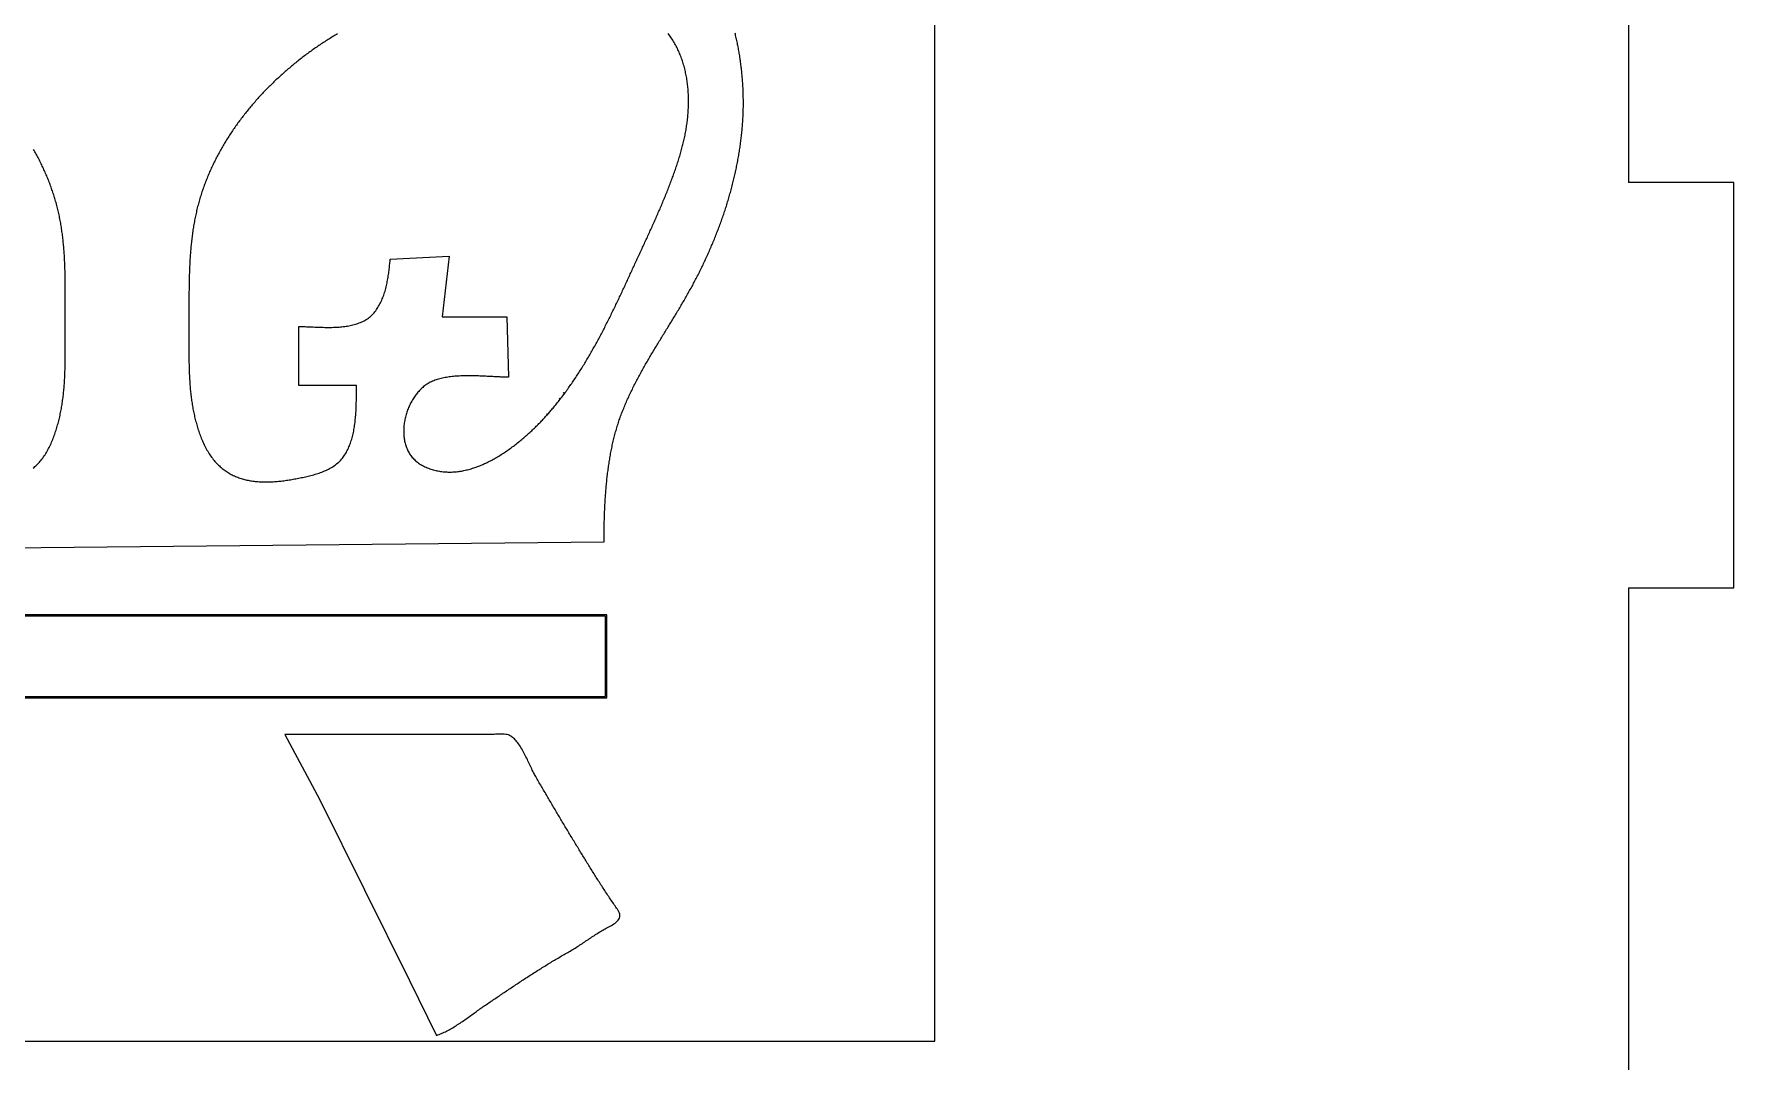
# Model space of a CAD drawing. Header units: inches. Extents: x 5.7 to 64.6, y 3.3 to 60.7.
# Drawn here: x 44.265 to 46.361, y 31.287 to 32.554 of the extents above; entities that cross this region are included whole.
import ezdxf

# ---------------------------------------------------------------- set-up
doc = ezdxf.new("R2010")
doc.units = ezdxf.units.IN
doc.header["$MEASUREMENT"] = 0
doc.layers.add('LASER BLACK', color=7, linetype='Continuous', lineweight=0, true_color=0x000000)
doc.layers.add('LASER MAGENTA', color=6, linetype='Continuous', lineweight=0, true_color=0xff00ff)

msp = doc.modelspace()

# ---------------------------------------------------------------- linework, layer by layer
at = {"layer": 'LASER BLACK'}
for points in [[(43.29325, 31.31192), (45.3755, 31.31192), (45.3755, 33.07663)], [(44.63903, 32.55457), (44.63758, 32.55371), (44.63613, 32.55285), (44.63468, 32.55197), (44.63324, 32.5511), (44.6318, 32.55021), (44.63036, 32.54932), (44.62893, 32.54842), (44.62749, 32.54752), (44.62607, 32.54661), (44.62464, 32.5457), (44.62322, 32.54478), (44.6218, 32.54385), (44.62038, 32.54292), (44.61897, 32.54198), (44.61756, 32.54104), (44.61615, 32.54009), (44.61475, 32.53914), (44.61335, 32.53818), (44.61196, 32.53721), (44.61056, 32.53624), (44.60918, 32.53526), (44.60779, 32.53428), (44.60641, 32.53329), (44.60503, 32.53229), (44.60366, 32.53129), (44.60229, 32.53029), (44.60092, 32.52928), (44.59956, 32.52826), (44.5982, 32.52724), (44.59684, 32.52621), (44.59549, 32.52518), (44.59415, 32.52414), (44.5928, 32.52309), (44.59147, 32.52204), (44.59013, 32.52099), (44.5888, 32.51993), (44.58747, 32.51886), (44.58615, 32.51779), (44.58483, 32.51671), (44.58352, 32.51563), (44.58221, 32.51455), (44.58091, 32.51345), (44.57961, 32.51236), (44.57831, 32.51125), (44.57702, 32.51015), (44.57574, 32.50903), (44.57445, 32.50792), (44.57318, 32.50679), (44.5719, 32.50566), (44.57064, 32.50453), (44.56937, 32.50339), (44.56812, 32.50225), (44.56686, 32.5011), (44.56562, 32.49995), (44.56437, 32.49879), (44.56313, 32.49762), (44.5619, 32.49645), (44.56067, 32.49528), (44.55945, 32.4941), (44.55823, 32.49292), (44.55702, 32.49173), (44.55581, 32.49054), (44.55461, 32.48934), (44.55342, 32.48814), (44.55223, 32.48693), (44.55104, 32.48572), (44.54986, 32.4845), (44.54869, 32.48328), (44.54752, 32.48205), (44.54635, 32.48082), (44.5452, 32.47958), (44.54404, 32.47834), (44.5429, 32.4771), (44.54176, 32.47585), (44.54062, 32.47459), (44.53949, 32.47334), (44.53837, 32.47207), (44.53725, 32.4708), (44.53614, 32.46953), (44.53504, 32.46825), (44.53394, 32.46697), (44.53284, 32.46569), (44.53176, 32.46439), (44.53068, 32.4631), (44.5296, 32.4618), (44.52854, 32.4605), (44.52747, 32.45919), (44.52642, 32.45788), (44.52537, 32.45656), (44.52433, 32.45524), (44.52329, 32.45391), (44.52226, 32.45258), (44.52124, 32.45125), (44.52022, 32.44991), (44.51921, 32.44857), (44.51821, 32.44722), (44.51721, 32.44587), (44.51622, 32.44451), (44.51524, 32.44316), (44.51426, 32.44179), (44.51329, 32.44042), (44.51233, 32.43905), (44.51138, 32.43768), (44.51043, 32.4363), (44.50949, 32.43491), (44.50856, 32.43353), (44.50763, 32.43214), (44.50671, 32.43074), (44.5058, 32.42934), (44.50489, 32.42794), (44.50399, 32.42653), (44.5031, 32.42512), (44.50222, 32.4237), (44.50134, 32.42228), (44.50048, 32.42086), (44.49962, 32.41944), (44.49876, 32.41801), (44.49792, 32.41657), (44.49708, 32.41513), (44.49625, 32.41369), (44.49543, 32.41225), (44.49461, 32.4108), (44.49381, 32.40935), (44.49301, 32.40789), (44.49222, 32.40643), (44.49143, 32.40497), (44.49066, 32.4035), (44.48989, 32.40203), (44.48913, 32.40055), (44.48838, 32.39908), (44.48764, 32.3976), (44.48691, 32.39611), (44.48618, 32.39462), (44.48546, 32.39313), (44.48475, 32.39164), (44.48405, 32.39014), (44.48336, 32.38864), (44.48267, 32.38713), (44.482, 32.38562), (44.48133, 32.38411), (44.48067, 32.3826), (44.48002, 32.38108), (44.47938, 32.37956), (44.47875, 32.37803), (44.47812, 32.3765), (44.47751, 32.37497), (44.4769, 32.37344), (44.4763, 32.3719), (44.47571, 32.37036), (44.47513, 32.36881), (44.47456, 32.36727), (44.474, 32.36572), (44.47345, 32.36416), (44.4729, 32.36261), (44.47237, 32.36105), (44.47184, 32.35949), (44.47133, 32.35792), (44.47082, 32.35635), (44.47032, 32.35478), (44.46981, 32.35311), (44.4693, 32.35144), (44.46881, 32.34977), (44.46833, 32.3481), (44.46786, 32.34642), (44.46741, 32.34474), (44.46696, 32.34307), (44.46653, 32.34138), (44.46611, 32.3397), (44.4657, 32.33802), (44.4653, 32.33633), (44.46491, 32.33465), (44.46453, 32.33296), (44.46416, 32.33127), (44.46381, 32.32957), (44.46346, 32.32788), (44.46312, 32.32619), (44.46279, 32.32449), (44.46248, 32.32279), (44.46217, 32.32109), (44.46187, 32.31939), (44.46158, 32.31769), (44.4613, 32.31599), (44.46103, 32.31428), (44.46077, 32.31258), (44.46052, 32.31087), (44.46027, 32.30916), (44.46004, 32.30746), (44.45981, 32.30575), (44.45959, 32.30403), (44.45938, 32.30232), (44.45918, 32.30061), (44.45898, 32.29889), (44.45879, 32.29718), (44.45861, 32.29546), (44.45844, 32.29374), (44.45827, 32.29203), (44.45811, 32.29031), (44.45796, 32.28859), (44.45781, 32.28686), (44.45768, 32.28514), (44.45754, 32.28342), (44.45742, 32.2817), (44.4573, 32.27997), (44.45718, 32.27825), (44.45707, 32.27652), (44.45697, 32.2748), (44.45687, 32.27307), (44.45678, 32.27134), (44.4567, 32.26961), (44.45661, 32.26789), (44.45654, 32.26616), (44.45647, 32.26443), (44.4564, 32.2627), (44.45634, 32.26097), (44.45628, 32.25924), (44.45622, 32.25751), (44.45617, 32.25577), (44.45613, 32.25404), (44.45609, 32.25231), (44.45605, 32.25058), (44.45601, 32.24884), (44.45598, 32.24711), (44.45595, 32.24538), (44.45593, 32.24364), (44.4559, 32.24191), (44.45588, 32.24018), (44.45586, 32.23844), (44.45585, 32.23671), (44.45584, 32.23498), (44.45583, 32.23324), (44.45582, 32.23151), (44.45581, 32.22977), (44.45581, 32.22804), (44.4558, 32.22631), (44.4558, 32.22457), (44.4558, 32.22284), (44.4558, 32.22111), (44.4558, 32.21937), (44.4558, 32.21764), (44.45581, 32.21591), (44.45581, 32.21418), (44.45581, 32.21244), (44.45582, 32.21071), (44.45582, 32.20898), (44.45583, 32.20725), (44.45583, 32.20552), (44.45583, 32.20379), (44.45584, 32.20206), (44.45584, 32.20033), (44.45584, 32.1986), (44.45584, 32.19688), (44.45584, 32.19518), (44.45584, 32.19348), (44.45583, 32.19178), (44.45582, 32.19008), (44.45582, 32.18837), (44.45581, 32.18667), (44.4558, 32.18496), (44.45579, 32.18325), (44.45578, 32.18153), (44.45576, 32.17982), (44.45575, 32.1781), (44.45574, 32.17638), (44.45573, 32.17466), (44.45573, 32.17294), (44.45572, 32.17121), (44.45571, 32.16949), (44.45571, 32.16776), (44.4557, 32.16603), (44.4557, 32.16431), (44.4557, 32.16258), (44.45571, 32.16085), (44.45571, 32.15911), (44.45572, 32.15738), (44.45574, 32.15565), (44.45575, 32.15392), (44.45577, 32.15218), (44.4558, 32.15045), (44.45583, 32.14872), (44.45586, 32.14698), (44.4559, 32.14525), (44.45594, 32.14351), (44.45599, 32.14178), (44.45604, 32.14005), (44.4561, 32.13831), (44.45616, 32.13658), (44.45623, 32.13485), (44.45631, 32.13312), (44.4564, 32.13138), (44.45649, 32.12965), (44.45659, 32.12793), (44.45669, 32.1262), (44.4568, 32.12447), (44.45693, 32.12274), (44.45706, 32.12102), (44.45719, 32.1193), (44.45734, 32.11757), (44.45749, 32.11585), (44.45766, 32.11413), (44.45783, 32.11242), (44.45801, 32.1107), (44.45821, 32.10899), (44.45841, 32.10728), (44.45862, 32.10557), (44.45885, 32.10386), (44.45908, 32.10216), (44.45933, 32.10045), (44.45958, 32.09875), (44.45985, 32.09706), (44.46013, 32.09536), (44.46043, 32.09367), (44.46073, 32.09198), (44.46105, 32.0903), (44.46138, 32.08861), (44.46172, 32.08693), (44.46207, 32.08526), (44.46244, 32.08358), (44.46283, 32.08191), (44.46322, 32.08025), (44.46363, 32.07859), (44.46406, 32.07693), (44.4645, 32.07527), (44.46496, 32.07362), (44.46543, 32.07197), (44.46591, 32.07033), (44.46641, 32.06869), (44.46693, 32.06706), (44.46746, 32.06543), (44.46801, 32.0638), (44.46858, 32.06218), (44.46916, 32.06056), (44.46976, 32.05895), (44.47038, 32.05734), (44.47101, 32.05574), (44.47167, 32.05414), (44.47234, 32.05255), (44.47303, 32.05097), (44.47373, 32.04938), (44.47455, 32.04763), (44.47538, 32.04591), (44.47623, 32.04424), (44.4771, 32.0426), (44.47799, 32.041), (44.47889, 32.03944), (44.47981, 32.03791), (44.48075, 32.03642), (44.48171, 32.03497), (44.48268, 32.03356), (44.48367, 32.03218), (44.48467, 32.03084), (44.48569, 32.02953), (44.48673, 32.02826), (44.48778, 32.02702), (44.48885, 32.02582), (44.48993, 32.02465), (44.49103, 32.02352), (44.49215, 32.02242), (44.49327, 32.02135), (44.49442, 32.02032), (44.49557, 32.01931), (44.49675, 32.01834), (44.49793, 32.0174), (44.49913, 32.01649), (44.50034, 32.01562), (44.50157, 32.01477), (44.50281, 32.01395), (44.50406, 32.01317), (44.50533, 32.01241), (44.50661, 32.01168), (44.5079, 32.01098), (44.5092, 32.01031), (44.51052, 32.00967), (44.51185, 32.00906), (44.51319, 32.00847), (44.51454, 32.00791), (44.5159, 32.00737), (44.51728, 32.00687), (44.51866, 32.00639), (44.52006, 32.00593), (44.52146, 32.0055), (44.52288, 32.0051), (44.52431, 32.00472), (44.52575, 32.00436), (44.5272, 32.00403), (44.52865, 32.00372), (44.53012, 32.00343), (44.5316, 32.00317), (44.53308, 32.00293), (44.53458, 32.00271), (44.53608, 32.00252), (44.53759, 32.00234), (44.53911, 32.00219), (44.54064, 32.00206), (44.54218, 32.00194), (44.54373, 32.00185), (44.54528, 32.00178), (44.54684, 32.00173), (44.54841, 32.00169), (44.54998, 32.00168), (44.55156, 32.00168), (44.55315, 32.0017), (44.55475, 32.00174), (44.55635, 32.0018), (44.55796, 32.00187), (44.55957, 32.00196), (44.56119, 32.00206), (44.56282, 32.00219), (44.56445, 32.00232), (44.56609, 32.00247), (44.56773, 32.00264), (44.56937, 32.00282), (44.57103, 32.00302), (44.57268, 32.00323), (44.57434, 32.00345), (44.57601, 32.00369), (44.57767, 32.00394), (44.57935, 32.0042), (44.58102, 32.00447), (44.5827, 32.00476), (44.58438, 32.00505), (44.58607, 32.00536), (44.58776, 32.00568), (44.58945, 32.006), (44.59109, 32.00633), (44.59274, 32.00666), (44.59441, 32.007), (44.59608, 32.00734), (44.59777, 32.0077), (44.59947, 32.00807), (44.60117, 32.00845), (44.60287, 32.00885), (44.60458, 32.00926), (44.60629, 32.00969), (44.60799, 32.01014), (44.6097, 32.0106), (44.61139, 32.01109), (44.61309, 32.0116), (44.61477, 32.01214), (44.61645, 32.0127), (44.61811, 32.01329), (44.61976, 32.0139), (44.6214, 32.01455), (44.62301, 32.01522), (44.62461, 32.01593), (44.62619, 32.01667), (44.62775, 32.01744), (44.62928, 32.01825), (44.63079, 32.0191), (44.63227, 32.01999), (44.63372, 32.02091), (44.63514, 32.02188), (44.63653, 32.02289), (44.63789, 32.02395), (44.6392, 32.02505), (44.64048, 32.0262), (44.64172, 32.02739), (44.64292, 32.02864), (44.64397, 32.02981), (44.64498, 32.03101), (44.64595, 32.03225), (44.64689, 32.03353), (44.64778, 32.03484), (44.64865, 32.03618), (44.64948, 32.03755), (44.65027, 32.03895), (44.65103, 32.04038), (44.65176, 32.04183), (44.65246, 32.04332), (44.65312, 32.04482), (44.65376, 32.04635), (44.65436, 32.04791), (44.65494, 32.04948), (44.65549, 32.05108), (44.65601, 32.0527), (44.6565, 32.05433), (44.65697, 32.05598), (44.65741, 32.05765), (44.65782, 32.05933), (44.65822, 32.06103), (44.65859, 32.06274), (44.65893, 32.06446), (44.65926, 32.06619), (44.65956, 32.06793), (44.65984, 32.06968), (44.66011, 32.07144), (44.66035, 32.0732), (44.66058, 32.07497), (44.66078, 32.07674), (44.66097, 32.07852), (44.66115, 32.0803), (44.66131, 32.08207), (44.66145, 32.08385), (44.66158, 32.08562), (44.6617, 32.0874), (44.6618, 32.08916), (44.6619, 32.09093), (44.66198, 32.09268), (44.66205, 32.09443), (44.66211, 32.09617), (44.66216, 32.09791), (44.6622, 32.09963), (44.66224, 32.10134), (44.66227, 32.10303), (44.66229, 32.10472), (44.66231, 32.10638), (44.66232, 32.10803), (44.66233, 32.10967), (44.66233, 32.11128), (44.66233, 32.11288), (44.66233, 32.11445), (44.66233, 32.11601), (44.66233, 32.11754), (44.66233, 32.11905), (44.66233, 32.12053)], [(45.04967, 32.55086), (45.04871, 32.55223), (45.04774, 32.55359), (45.04676, 32.55493)], [(45.06292, 32.41031), (45.06336, 32.41187), (45.06379, 32.41343), (45.06421, 32.41501), (45.06463, 32.41659), (45.06503, 32.41818), (45.06542, 32.41978), (45.06581, 32.42138), (45.06618, 32.42299), (45.06654, 32.42461), (45.0669, 32.42623), (45.06724, 32.42786), (45.06757, 32.42949), (45.06789, 32.43113), (45.0682, 32.43277), (45.0685, 32.43442), (45.06879, 32.43607), (45.06906, 32.43773), (45.06933, 32.43939), (45.06958, 32.44105), (45.06982, 32.44272), (45.07005, 32.4444), (45.07026, 32.44607), (45.07046, 32.44775), (45.07065, 32.44943), (45.07083, 32.45111), (45.07099, 32.4528), (45.07114, 32.45449), (45.07128, 32.45618), (45.0714, 32.45787), (45.07151, 32.45956), (45.07161, 32.46126), (45.07169, 32.46295), (45.07176, 32.46465), (45.07181, 32.46634), (45.07185, 32.46804), (45.07187, 32.46974), (45.07188, 32.47143), (45.07187, 32.47313), (45.07185, 32.47482), (45.07182, 32.47652), (45.07176, 32.47821), (45.0717, 32.4799), (45.07161, 32.48159), (45.07151, 32.48328), (45.0714, 32.48496), (45.07126, 32.48665), (45.07111, 32.48833), (45.07095, 32.49001), (45.07076, 32.49168), (45.07056, 32.49335), (45.07035, 32.49502), (45.07011, 32.49669), (45.06986, 32.49835), (45.06959, 32.50001), (45.0693, 32.50166), (45.069, 32.50331), (45.06867, 32.50495), (45.06833, 32.50659), (45.06797, 32.50822), (45.06759, 32.50985), (45.06719, 32.51147), (45.06677, 32.51308), (45.06634, 32.51469), (45.06588, 32.5163), (45.06541, 32.51789), (45.06491, 32.51948), (45.0644, 32.52106), (45.06386, 32.52264), (45.06331, 32.52421), (45.06273, 32.52577), (45.06213, 32.52732), (45.06152, 32.52886), (45.06088, 32.53039), (45.06022, 32.53192), (45.05954, 32.53344), (45.05884, 32.53495), (45.05812, 32.53644), (45.05737, 32.53793), (45.05661, 32.53941), (45.05582, 32.54088), (45.05501, 32.54234), (45.05418, 32.54379), (45.05332, 32.54522), (45.05244, 32.54665), (45.05154, 32.54806), (45.05062, 32.54947), (45.04967, 32.55086)], [(45.0766, 32.2438), (45.0774, 32.24528), (45.07819, 32.24678), (45.07899, 32.24827), (45.07978, 32.24977), (45.08057, 32.25128), (45.08135, 32.25279), (45.08213, 32.2543), (45.08291, 32.25581), (45.08368, 32.25733), (45.08445, 32.25886), (45.08522, 32.26038), (45.08598, 32.26191), (45.08674, 32.26344), (45.08749, 32.26498), (45.08824, 32.26652), (45.08899, 32.26806), (45.08973, 32.26961), (45.09047, 32.27116), (45.09121, 32.27271), (45.09194, 32.27427), (45.09266, 32.27583), (45.09339, 32.27739), (45.09411, 32.27895), (45.09482, 32.28052), (45.09553, 32.28209), (45.09624, 32.28367), (45.09694, 32.28525), (45.09764, 32.28683), (45.09833, 32.28841), (45.09902, 32.29), (45.0997, 32.29159), (45.10038, 32.29318), (45.10106, 32.29477), (45.10173, 32.29637), (45.10239, 32.29797), (45.10305, 32.29957), (45.10371, 32.30118), (45.10436, 32.30279), (45.10501, 32.3044), (45.10565, 32.30601), (45.10629, 32.30763), (45.10692, 32.30925), (45.10755, 32.31087), (45.10817, 32.31249), (45.10879, 32.31412), (45.1094, 32.31574), (45.11001, 32.31737), (45.11062, 32.31901), (45.11121, 32.32064), (45.11181, 32.32228), (45.11239, 32.32392), (45.11298, 32.32556), (45.11355, 32.3272), (45.11413, 32.32885), (45.11469, 32.33049), (45.11525, 32.33214), (45.11581, 32.33379), (45.11636, 32.33545), (45.1169, 32.3371), (45.11744, 32.33876), (45.11798, 32.34042), (45.11851, 32.34208), (45.11903, 32.34374), (45.11955, 32.34541), (45.12006, 32.34707), (45.12056, 32.34874), (45.12106, 32.35041), (45.12156, 32.35208), (45.12204, 32.35375), (45.12253, 32.35542), (45.123, 32.3571), (45.12347, 32.35878), (45.12394, 32.36046), (45.1244, 32.36213), (45.12485, 32.36382), (45.12529, 32.3655), (45.12573, 32.36718), (45.12617, 32.36887), (45.1266, 32.37055), (45.12702, 32.37224), (45.12743, 32.37393), (45.12784, 32.37562), (45.12824, 32.37731), (45.12864, 32.379), (45.12903, 32.38069), (45.12941, 32.38239), (45.12979, 32.38408), (45.13016, 32.38578), (45.13052, 32.38747), (45.13088, 32.38917), (45.13123, 32.39087), (45.13157, 32.39257), (45.13191, 32.39427), (45.13224, 32.39597), (45.13256, 32.39767), (45.13288, 32.39937), (45.13319, 32.40108), (45.13349, 32.40278), (45.13379, 32.40448), (45.13408, 32.40619), (45.13436, 32.40789), (45.13463, 32.4096), (45.1349, 32.4113), (45.13516, 32.41301), (45.13541, 32.41471), (45.13566, 32.41642), (45.1359, 32.41813), (45.13613, 32.41984), (45.13636, 32.42154), (45.13657, 32.42325), (45.13678, 32.42496), (45.13698, 32.42667), (45.13718, 32.42837), (45.13737, 32.43008), (45.13754, 32.43179), (45.13772, 32.4335), (45.13788, 32.43521), (45.13804, 32.43691), (45.13819, 32.43862), (45.13833, 32.44033), (45.13846, 32.44204), (45.13859, 32.44374), (45.13871, 32.44545), (45.13882, 32.44716), (45.13892, 32.44886), (45.13901, 32.45057), (45.1391, 32.45228), (45.13918, 32.45398), (45.13925, 32.45569), (45.13931, 32.45739), (45.13936, 32.45909), (45.13941, 32.4608), (45.13944, 32.4625), (45.13947, 32.4642), (45.13949, 32.4659), (45.13951, 32.4676), (45.13951, 32.4693), (45.13951, 32.47084), (45.1395, 32.47239), (45.13948, 32.47393), (45.13946, 32.47548), (45.13943, 32.47703), (45.1394, 32.47859), (45.13936, 32.48014), (45.13931, 32.4817), (45.13926, 32.48326), (45.1392, 32.48482), (45.13913, 32.48638), (45.13906, 32.48795), (45.13898, 32.48952), (45.13889, 32.49109), (45.1388, 32.49266), (45.1387, 32.49423), (45.13859, 32.4958), (45.13848, 32.49738), (45.13836, 32.49895), (45.13823, 32.50053), (45.13809, 32.50211), (45.13795, 32.50368), (45.13781, 32.50526), (45.13765, 32.50684), (45.13749, 32.50842), (45.13732, 32.51), (45.13714, 32.51158), (45.13696, 32.51316), (45.13677, 32.51474), (45.13657, 32.51632), (45.13637, 32.5179), (45.13616, 32.51948), (45.13594, 32.52106), (45.13571, 32.52264), (45.13548, 32.52422), (45.13524, 32.52579), (45.13499, 32.52737), (45.13474, 32.52895), (45.13447, 32.53052), (45.1342, 32.53209), (45.13392, 32.53367), (45.13364, 32.53524), (45.13335, 32.53681), (45.13304, 32.53837), (45.13274, 32.53994), (45.13242, 32.5415), (45.1321, 32.54307), (45.13177, 32.54463), (45.13143, 32.54619), (45.13108, 32.54774), (45.13072, 32.5493), (45.13036, 32.55085), (45.12999, 32.5524), (45.12961, 32.55394), (45.12923, 32.55549)], [(44.2636, 32.01872), (44.26476, 32.01969), (44.26591, 32.02069), (44.26704, 32.02173), (44.26815, 32.0228), (44.26925, 32.02389), (44.27033, 32.02502), (44.27139, 32.02619), (44.27243, 32.02738), (44.27346, 32.02861), (44.27447, 32.02986), (44.27546, 32.03116), (44.27643, 32.03248), (44.27738, 32.03384), (44.27831, 32.03524), (44.27922, 32.03666), (44.28011, 32.03813), (44.28098, 32.03962), (44.28184, 32.04116), (44.28267, 32.04273), (44.28347, 32.04433), (44.28426, 32.04597), (44.28503, 32.04765), (44.28574, 32.04927), (44.28643, 32.05089), (44.28711, 32.05252), (44.28776, 32.05415), (44.2884, 32.05578), (44.28902, 32.05741), (44.28963, 32.05905), (44.29022, 32.06069), (44.29079, 32.06233), (44.29134, 32.06397), (44.29188, 32.06562), (44.2924, 32.06727), (44.2929, 32.06892), (44.29339, 32.07057), (44.29387, 32.07222), (44.29433, 32.07388), (44.29477, 32.07554), (44.2952, 32.0772), (44.29562, 32.07886), (44.29602, 32.08053), (44.29641, 32.08219), (44.29678, 32.08386), (44.29714, 32.08553), (44.29749, 32.08721), (44.29782, 32.08888), (44.29814, 32.09056), (44.29845, 32.09224), (44.29875, 32.09392), (44.29903, 32.0956), (44.2993, 32.09728), (44.29956, 32.09897), (44.29981, 32.10066), (44.30005, 32.10235), (44.30028, 32.10404), (44.3005, 32.10573), (44.3007, 32.10742), (44.3009, 32.10912), (44.30109, 32.11081), (44.30126, 32.11251), (44.30143, 32.11421), (44.30159, 32.11591), (44.30174, 32.11761), (44.30188, 32.11932), (44.30201, 32.12102), (44.30214, 32.12273), (44.30226, 32.12444), (44.30236, 32.12615), (44.30247, 32.12786), (44.30256, 32.12957), (44.30265, 32.13128), (44.30273, 32.13299), (44.3028, 32.13471), (44.30287, 32.13642), (44.30293, 32.13814), (44.30299, 32.13986), (44.30304, 32.14157), (44.30308, 32.14329), (44.30312, 32.14501), (44.30316, 32.14673), (44.30319, 32.14846), (44.30321, 32.15018), (44.30323, 32.1519), (44.30325, 32.15363), (44.30327, 32.15535), (44.30328, 32.15708), (44.30328, 32.1588), (44.30329, 32.16053), (44.30329, 32.16226), (44.30329, 32.16398), (44.30329, 32.16571), (44.30328, 32.16744), (44.30328, 32.16917), (44.30327, 32.1709), (44.30326, 32.17263), (44.30325, 32.17436), (44.30324, 32.17609), (44.30323, 32.17782), (44.30322, 32.17955), (44.30321, 32.18129), (44.3032, 32.18302), (44.30318, 32.18475), (44.30317, 32.18648), (44.30317, 32.18821), (44.30316, 32.18995), (44.30315, 32.19168), (44.30315, 32.19341), (44.30314, 32.19514), (44.30314, 32.19688), (44.30314, 32.1986), (44.30314, 32.20032), (44.30315, 32.20204), (44.30315, 32.20376), (44.30316, 32.20549), (44.30317, 32.20721), (44.30318, 32.20893), (44.30319, 32.21066), (44.3032, 32.21239), (44.30321, 32.21411), (44.30322, 32.21584), (44.30323, 32.21757), (44.30324, 32.2193), (44.30325, 32.22102), (44.30326, 32.22275), (44.30327, 32.22448), (44.30328, 32.22621), (44.30328, 32.22794), (44.30329, 32.22967), (44.30329, 32.2314), (44.3033, 32.23313), (44.3033, 32.23486), (44.3033, 32.2366), (44.3033, 32.23833), (44.30329, 32.24006), (44.30329, 32.24179), (44.30328, 32.24352), (44.30326, 32.24525), (44.30325, 32.24698), (44.30323, 32.24872), (44.30321, 32.25045), (44.30319, 32.25218), (44.30316, 32.25391), (44.30313, 32.25564), (44.3031, 32.25737), (44.30306, 32.2591), (44.30301, 32.26083), (44.30297, 32.26256), (44.30291, 32.26429), (44.30286, 32.26602), (44.3028, 32.26775), (44.30273, 32.26948), (44.30266, 32.2712), (44.30258, 32.27293), (44.3025, 32.27466), (44.30241, 32.27638), (44.30232, 32.27811), (44.30222, 32.27983), (44.30212, 32.28156), (44.302, 32.28328), (44.30188, 32.285), (44.30176, 32.28672), (44.30163, 32.28844), (44.30149, 32.29016), (44.30134, 32.29188), (44.30119, 32.2936), (44.30103, 32.29532), (44.30086, 32.29703), (44.30068, 32.29875), (44.3005, 32.30046), (44.30031, 32.30218), (44.30011, 32.30389), (44.2999, 32.3056), (44.29968, 32.30731), (44.29945, 32.30902), (44.29922, 32.31072), (44.29897, 32.31243), (44.29872, 32.31414), (44.29845, 32.31584), (44.29818, 32.31754), (44.2979, 32.31924), (44.29761, 32.32094), (44.2973, 32.32264), (44.29699, 32.32433), (44.29666, 32.32603), (44.29633, 32.32772), (44.29598, 32.32941), (44.29563, 32.3311), (44.29526, 32.33279), (44.29488, 32.33448), (44.29449, 32.33616), (44.29409, 32.33785), (44.29367, 32.33953), (44.29325, 32.34121), (44.29281, 32.34288), (44.29236, 32.34456), (44.2919, 32.34623), (44.29142, 32.3479), (44.29093, 32.34957), (44.29046, 32.35116), (44.28997, 32.35275), (44.28947, 32.35433), (44.28897, 32.35591), (44.28846, 32.35749), (44.28794, 32.35906), (44.2874, 32.36063), (44.28686, 32.3622), (44.28631, 32.36376), (44.28575, 32.36532), (44.28519, 32.36688), (44.28461, 32.36843), (44.28403, 32.36998), (44.28343, 32.37153), (44.28283, 32.37307), (44.28222, 32.37461), (44.2816, 32.37615), (44.28097, 32.37768), (44.28033, 32.37922), (44.27968, 32.38074), (44.27903, 32.38227), (44.27837, 32.38379), (44.27769, 32.3853), (44.27701, 32.38682), (44.27633, 32.38833), (44.27563, 32.38983), (44.27492, 32.39134), (44.27421, 32.39284), (44.27349, 32.39433), (44.27276, 32.39582), (44.27202, 32.39731), (44.27128, 32.3988), (44.27052, 32.40028), (44.26976, 32.40176), (44.26899, 32.40323), (44.26821, 32.4047), (44.26743, 32.40617), (44.26663, 32.40763), (44.26583, 32.40909), (44.26502, 32.41055), (44.26421, 32.412)], [(45.00297, 32.26455), (45.00368, 32.26611), (45.0044, 32.26767), (45.00512, 32.26924), (45.00584, 32.2708), (45.00656, 32.27236), (45.00728, 32.27393), (45.008, 32.27549), (45.00873, 32.27706), (45.00945, 32.27863), (45.01018, 32.28019), (45.01091, 32.28176), (45.01163, 32.28333), (45.01236, 32.2849), (45.01309, 32.28647), (45.01382, 32.28804), (45.01454, 32.28961), (45.01527, 32.29119), (45.016, 32.29276), (45.01673, 32.29433), (45.01746, 32.29591), (45.01819, 32.29748), (45.01891, 32.29906), (45.01964, 32.30064), (45.02037, 32.30221), (45.02109, 32.30379), (45.02182, 32.30537), (45.02254, 32.30695), (45.02327, 32.30853), (45.02399, 32.31012), (45.02471, 32.3117), (45.02543, 32.31328), (45.02615, 32.31487), (45.02687, 32.31645), (45.02758, 32.31804), (45.0283, 32.31963), (45.02901, 32.32122), (45.02972, 32.32281), (45.03043, 32.3244), (45.03114, 32.32599), (45.03184, 32.32758), (45.03255, 32.32918), (45.03325, 32.33077), (45.03395, 32.33236), (45.03464, 32.33396), (45.03533, 32.33556), (45.03603, 32.33716), (45.03671, 32.33876), (45.0374, 32.34036), (45.03808, 32.34196), (45.03876, 32.34356), (45.03944, 32.34517), (45.04011, 32.34677), (45.04078, 32.34838), (45.04145, 32.34998), (45.04211, 32.35159), (45.04277, 32.3532), (45.04343, 32.35481), (45.04408, 32.35642), (45.04473, 32.35803), (45.04537, 32.35965), (45.04601, 32.36126), (45.04665, 32.36288), (45.04728, 32.3645), (45.04791, 32.36612), (45.04854, 32.36774), (45.04916, 32.36936), (45.04977, 32.37098), (45.05038, 32.3726), (45.05099, 32.37423), (45.05159, 32.37585), (45.05218, 32.37748), (45.05277, 32.37911), (45.05336, 32.38074), (45.05394, 32.38237), (45.05451, 32.384), (45.05508, 32.38564), (45.05565, 32.38727), (45.05621, 32.38891), (45.05676, 32.39055), (45.05731, 32.39218), (45.05785, 32.39383), (45.05838, 32.39547), (45.05891, 32.39711), (45.05944, 32.39875), (45.05995, 32.4004), (45.06046, 32.40205), (45.06097, 32.4037), (45.06146, 32.40535), (45.06196, 32.407), (45.06244, 32.40865), (45.06292, 32.41031)], [(44.66233, 32.12053), (44.59119, 32.12053), (44.59119, 32.19341), (44.59272, 32.1934), (44.59429, 32.19338), (44.59587, 32.19335), (44.59747, 32.19331), (44.59909, 32.19327), (44.60073, 32.19321), (44.60239, 32.19315), (44.60406, 32.19309), (44.60574, 32.19302), (44.60744, 32.19295), (44.60916, 32.19288), (44.61088, 32.19281), (44.61261, 32.19273), (44.61436, 32.19267), (44.61611, 32.1926), (44.61787, 32.19254), (44.61964, 32.19249), (44.62141, 32.19244), (44.62318, 32.19241), (44.62496, 32.19238), (44.62674, 32.19236), (44.62852, 32.19236), (44.6303, 32.19237), (44.63208, 32.19239), (44.63386, 32.19243), (44.63563, 32.19249), (44.6374, 32.19256), (44.63916, 32.19266), (44.64092, 32.19277), (44.64267, 32.19291), (44.64441, 32.19307), (44.64615, 32.19325), (44.64787, 32.19346), (44.64958, 32.1937), (44.65127, 32.19396), (44.65296, 32.19425), (44.65463, 32.19457), (44.65628, 32.19493), (44.65791, 32.19532), (44.65953, 32.19574), (44.66113, 32.19619), (44.66271, 32.19668), (44.66426, 32.19721), (44.6658, 32.19778), (44.66731, 32.19839), (44.66879, 32.19904), (44.67025, 32.19973), (44.67169, 32.20047), (44.6731, 32.20125), (44.67447, 32.20207), (44.67583, 32.20295), (44.67713, 32.20388), (44.6784, 32.20486), (44.67963, 32.20589), (44.68081, 32.20696), (44.68195, 32.20808), (44.68306, 32.20923), (44.68412, 32.21043), (44.68515, 32.21167), (44.68614, 32.21295), (44.6871, 32.21426), (44.68802, 32.2156), (44.6889, 32.21698), (44.68975, 32.21839), (44.69057, 32.21983), (44.69136, 32.2213), (44.69211, 32.22279), (44.69283, 32.22431), (44.69352, 32.22585), (44.69419, 32.22742), (44.69482, 32.229), (44.69542, 32.2306), (44.696, 32.23222), (44.69655, 32.23386), (44.69708, 32.23551), (44.69758, 32.23717), (44.69805, 32.23884), (44.69851, 32.24053), (44.69894, 32.24222), (44.69934, 32.24391), (44.69973, 32.24561), (44.70009, 32.24732), (44.70044, 32.24902), (44.70076, 32.25072), (44.70107, 32.25243), (44.70136, 32.25413), (44.70163, 32.25582), (44.70189, 32.25751), (44.70213, 32.25919), (44.70236, 32.26086), (44.70257, 32.26252), (44.70277, 32.26417), (44.70296, 32.2658), (44.70313, 32.26742), (44.70329, 32.26902), (44.70345, 32.2706), (44.70359, 32.27216), (44.70373, 32.27369), (44.70385, 32.27521), (44.70397, 32.2767), (44.77685, 32.28017), (44.76818, 32.20555), (44.848, 32.20555), (44.84973, 32.13094), (44.84828, 32.13094), (44.8468, 32.13096), (44.84529, 32.13099), (44.84376, 32.13103), (44.8422, 32.13107), (44.84061, 32.13113), (44.83901, 32.13119), (44.83738, 32.13126), (44.83573, 32.13133), (44.83406, 32.13141), (44.83237, 32.13149), (44.83066, 32.13158), (44.82894, 32.13166), (44.8272, 32.13175), (44.82545, 32.13184), (44.82369, 32.13193), (44.82191, 32.13201), (44.82012, 32.1321), (44.81832, 32.13218), (44.81652, 32.13226), (44.8147, 32.13233), (44.81288, 32.1324), (44.81105, 32.13246), (44.80922, 32.13251), (44.80739, 32.13255), (44.80555, 32.13259), (44.80371, 32.13262), (44.80187, 32.13263), (44.80004, 32.13264), (44.7982, 32.13263), (44.79637, 32.13261), (44.79454, 32.13257), (44.79272, 32.13252), (44.7909, 32.13245), (44.7891, 32.13237), (44.7873, 32.13227), (44.78551, 32.13215), (44.78373, 32.13201), (44.78196, 32.13185), (44.78021, 32.13167), (44.77847, 32.13147), (44.77674, 32.13125), (44.77504, 32.131), (44.77335, 32.13073), (44.77167, 32.13043), (44.77002, 32.13011), (44.76839, 32.12976), (44.76678, 32.12938), (44.76519, 32.12898), (44.76363, 32.12854), (44.76209, 32.12808), (44.76058, 32.12758), (44.7591, 32.12705), (44.75764, 32.12649), (44.75621, 32.12589), (44.75482, 32.12526), (44.75345, 32.1246), (44.75212, 32.1239), (44.75083, 32.12316), (44.74967, 32.12245), (44.74853, 32.12171), (44.74741, 32.12092), (44.74631, 32.1201), (44.74522, 32.11925), (44.74416, 32.11836), (44.74311, 32.11743), (44.74208, 32.11648), (44.74107, 32.11549), (44.74008, 32.11447), (44.73911, 32.11342), (44.73817, 32.11234), (44.73724, 32.11124), (44.73633, 32.11011), (44.73545, 32.10895), (44.73458, 32.10776), (44.73374, 32.10656), (44.73292, 32.10532), (44.73213, 32.10407), (44.73135, 32.1028), (44.73061, 32.1015), (44.72988, 32.10019), (44.72918, 32.09886), (44.72851, 32.09751), (44.72786, 32.09614), (44.72723, 32.09476), (44.72663, 32.09336), (44.72606, 32.09195), (44.72551, 32.09053), (44.725, 32.08909), (44.7245, 32.08765), (44.72404, 32.08619), (44.7236, 32.08473), (44.7232, 32.08325), (44.72282, 32.08177), (44.72247, 32.08029), (44.72214, 32.0788), (44.72185, 32.0773), (44.72159, 32.0758), (44.72136, 32.0743), (44.72116, 32.0728), (44.72099, 32.0713), (44.72086, 32.0698), (44.72075, 32.0683), (44.72068, 32.0668), (44.72064, 32.06531), (44.72063, 32.06382), (44.72066, 32.06233), (44.72071, 32.06086), (44.72081, 32.05939), (44.72094, 32.05792), (44.7211, 32.05647), (44.7213, 32.05503), (44.72153, 32.0536), (44.7218, 32.05218), (44.7221, 32.05077), (44.72244, 32.04938), (44.72282, 32.048), (44.72324, 32.04664), (44.72369, 32.04529), (44.72418, 32.04396), (44.72471, 32.04265), (44.72528, 32.04136), (44.72589, 32.0401), (44.72653, 32.03885), (44.72722, 32.03762), (44.72794, 32.03642), (44.72871, 32.03525), (44.72952, 32.03409), (44.73037, 32.03297), (44.73126, 32.03187), (44.73219, 32.0308), (44.73316, 32.02976), (44.73418, 32.02875), (44.73524, 32.02777), (44.73634, 32.02682), (44.73749, 32.02591), (44.73868, 32.02503), (44.73991, 32.02418), (44.74119, 32.02337), (44.74251, 32.0226), (44.74388, 32.02186), (44.74534, 32.02113), (44.7468, 32.02044), (44.74826, 32.01979), (44.74973, 32.01917), (44.7512, 32.01859), (44.75268, 32.01804), (44.75416, 32.01753), (44.75564, 32.01706), (44.75713, 32.01662), (44.75862, 32.01621), (44.76011, 32.01584), (44.76161, 32.0155), (44.76311, 32.01519), (44.76461, 32.01492), (44.76611, 32.01468), (44.76762, 32.01447), (44.76912, 32.01429), (44.77063, 32.01415), (44.77215, 32.01403), (44.77366, 32.01395), (44.77517, 32.01389), (44.77669, 32.01387), (44.77821, 32.01387), (44.77972, 32.0139), (44.78124, 32.01396), (44.78276, 32.01405), (44.78428, 32.01417), (44.7858, 32.01432), (44.78732, 32.01449), (44.78884, 32.01468), (44.79036, 32.01491), (44.79188, 32.01516), (44.7934, 32.01543), (44.79491, 32.01573), (44.79643, 32.01606), (44.79795, 32.01641), (44.79946, 32.01678), (44.80098, 32.01718), (44.80249, 32.0176), (44.804, 32.01804), (44.80551, 32.01851), (44.80701, 32.01899), (44.80852, 32.0195), (44.81002, 32.02003), (44.81152, 32.02058), (44.81301, 32.02115), (44.81451, 32.02174), (44.816, 32.02235), (44.81748, 32.02298), (44.81897, 32.02363), (44.82045, 32.02429), (44.82193, 32.02498), (44.8234, 32.02568), (44.82487, 32.0264), (44.82633, 32.02714), (44.82779, 32.02789), (44.82925, 32.02866), (44.8307, 32.02944), (44.83215, 32.03024), (44.83359, 32.03106), (44.83503, 32.03189), (44.83646, 32.03273), (44.83788, 32.03359), (44.8393, 32.03446), (44.84072, 32.03534), (44.84213, 32.03624), (44.84353, 32.03715), (44.84492, 32.03807), (44.84631, 32.039), (44.8477, 32.03995), (44.84907, 32.0409), (44.85044, 32.04187), (44.8518, 32.04284), (44.85316, 32.04382), (44.8545, 32.04482), (44.85584, 32.04582), (44.85718, 32.04683), (44.8585, 32.04785), (44.85981, 32.04888), (44.86112, 32.04991), (44.86242, 32.05095), (44.86371, 32.052), (44.86499, 32.05305), (44.86627, 32.05411), (44.86753, 32.05517), (44.86878, 32.05624), (44.87003, 32.05731), (44.87127, 32.05839), (44.87249, 32.05947), (44.87371, 32.06056), (44.87491, 32.06165), (44.87611, 32.06274), (44.87729, 32.06383), (44.87847, 32.06492), (44.87963, 32.06602), (44.88078, 32.06712), (44.88193, 32.06821), (44.88306, 32.06931), (44.88418, 32.07041), (44.88528, 32.07151), (44.88638, 32.0726), (44.88746, 32.0737), (44.88854, 32.07479), (44.8896, 32.07588), (44.89064, 32.07697), (44.89168, 32.07806), (44.8927, 32.07914), (44.89371, 32.08022), (44.89471, 32.0813), (44.89569, 32.08237), (44.89666, 32.08344), (44.89762, 32.0845), (44.89856, 32.08556), (44.89949, 32.08661), (44.9004, 32.08765), (44.90131, 32.08869), (44.90219, 32.08972), (44.90306, 32.09074), (44.90392, 32.09176), (44.90476, 32.09276)], [(44.90476, 32.09276), (44.90588, 32.09411), (44.90698, 32.09546), (44.90808, 32.09681), (44.90918, 32.09817), (44.91027, 32.09953), (44.91135, 32.10089), (44.91243, 32.10227), (44.9135, 32.10364), (44.91456, 32.10502), (44.91562, 32.1064), (44.91667, 32.10779), (44.91771, 32.10918), (44.91875, 32.11058), (44.91979, 32.11198), (44.92082, 32.11338), (44.92184, 32.11479), (44.92286, 32.1162), (44.92387, 32.11762), (44.92487, 32.11903), (44.92587, 32.12046), (44.92687, 32.12188), (44.92786, 32.12331), (44.92884, 32.12475), (44.92982, 32.12619), (44.93079, 32.12763), (44.93176, 32.12907), (44.93273, 32.13052), (44.93368, 32.13197), (44.93464, 32.13343), (44.93559, 32.13488), (44.93653, 32.13635), (44.93747, 32.13781), (44.9384, 32.13928), (44.93933, 32.14075), (44.94026, 32.14222), (44.94117, 32.1437), (44.94209, 32.14518), (44.943, 32.14666), (44.94391, 32.14815), (44.94481, 32.14964), (44.94571, 32.15113), (44.9466, 32.15262), (44.94749, 32.15412), (44.94837, 32.15562), (44.94925, 32.15712), (44.95013, 32.15863), (44.951, 32.16013), (44.95187, 32.16164), (44.95273, 32.16316), (44.95359, 32.16467), (44.95445, 32.16619), (44.9553, 32.16771), (44.95615, 32.16923), (44.95699, 32.17075), (44.95784, 32.17228), (44.95867, 32.17381), (44.95951, 32.17534), (44.96034, 32.17687), (44.96117, 32.1784), (44.96199, 32.17994), (44.96281, 32.18148), (44.96363, 32.18302), (44.96444, 32.18456), (44.96526, 32.1861), (44.96606, 32.18765), (44.96687, 32.1892), (44.96767, 32.19075), (44.96847, 32.1923), (44.96927, 32.19385), (44.97006, 32.1954), (44.97085, 32.19696), (44.97164, 32.19851), (44.97242, 32.20007), (44.97321, 32.20163), (44.97399, 32.20319), (44.97476, 32.20475), (44.97554, 32.20631), (44.97631, 32.20788), (44.97708, 32.20944), (44.97785, 32.21101), (44.97861, 32.21257), (44.97938, 32.21414), (44.98014, 32.21571), (44.9809, 32.21728), (44.98166, 32.21885), (44.98241, 32.22042), (44.98316, 32.22199), (44.98392, 32.22357), (44.98467, 32.22514), (44.98541, 32.22671), (44.98616, 32.22829), (44.9869, 32.22986), (44.98765, 32.23144), (44.98839, 32.23301), (44.98913, 32.23459), (44.98987, 32.23617), (44.9906, 32.23774), (44.99134, 32.23932), (44.99207, 32.2409), (44.99281, 32.24248), (44.99354, 32.24405), (44.99427, 32.24563), (44.995, 32.24721), (44.99573, 32.24879), (44.99645, 32.25036), (44.99718, 32.25194), (44.99791, 32.25352), (44.99863, 32.25509), (44.99935, 32.25667), (45.00008, 32.25825), (45.0008, 32.25982), (45.00152, 32.2614), (45.00224, 32.26297), (45.00297, 32.26455)], [(43.78258, 31.91577), (44.96773, 31.92792), (44.96773, 31.92957), (44.96773, 31.93123), (44.96774, 31.9329), (44.96774, 31.93457), (44.96776, 31.93624), (44.96777, 31.93792), (44.96779, 31.9396), (44.9678, 31.94129), (44.96783, 31.94298), (44.96785, 31.94467), (44.96788, 31.94637), (44.96791, 31.94807), (44.96795, 31.94978), (44.96798, 31.95149), (44.96802, 31.9532), (44.96807, 31.95492), (44.96812, 31.95663), (44.96817, 31.95835), (44.96823, 31.96008), (44.96829, 31.9618), (44.96835, 31.96353), (44.96842, 31.96526), (44.96849, 31.967), (44.96857, 31.96873), (44.96865, 31.97047), (44.96874, 31.97221), (44.96883, 31.97395), (44.96892, 31.97569), (44.96902, 31.97743), (44.96912, 31.97918), (44.96923, 31.98092), (44.96935, 31.98267), (44.96947, 31.98442), (44.96959, 31.98617), (44.96972, 31.98792), (44.96986, 31.98967), (44.97, 31.99142), (44.97014, 31.99317), (44.97029, 31.99492), (44.97045, 31.99667), (44.97062, 31.99842), (44.97078, 32.00017), (44.97096, 32.00192), (44.97114, 32.00367), (44.97133, 32.00541), (44.97152, 32.00716), (44.97172, 32.00891), (44.97193, 32.01065), (44.97214, 32.0124), (44.97236, 32.01414), (44.97259, 32.01588), (44.97282, 32.01762), (44.97306, 32.01936), (44.97331, 32.0211), (44.97356, 32.02283), (44.97382, 32.02456), (44.97409, 32.02629), (44.97437, 32.02802), (44.97465, 32.02975), (44.97494, 32.03147), (44.97524, 32.03319), (44.97555, 32.03491), (44.97586, 32.03662), (44.97618, 32.03833), (44.97651, 32.04004), (44.97685, 32.04174), (44.9772, 32.04345), (44.97755, 32.04514), (44.97791, 32.04684), (44.97829, 32.04853), (44.97867, 32.05021), (44.97905, 32.05189), (44.97945, 32.05357), (44.97986, 32.05524), (44.98027, 32.05691), (44.98069, 32.05857), (44.98113, 32.06023), (44.98157, 32.06188), (44.98202, 32.06353), (44.98248, 32.06518), (44.98295, 32.06681), (44.98343, 32.06845), (44.98392, 32.07007), (44.98442, 32.07169), (44.98493, 32.07331), (44.98544, 32.07492), (44.98597, 32.07652), (44.98651, 32.07812), (44.98706, 32.07971), (44.98762, 32.08129), (44.98819, 32.08287), (44.98877, 32.08444), (44.98936, 32.086), (44.98996, 32.08756), (44.9906, 32.08919), (44.99125, 32.09081), (44.9919, 32.09243), (44.99257, 32.09404), (44.99324, 32.09565), (44.99392, 32.09726), (44.99461, 32.09886), (44.9953, 32.10046), (44.996, 32.10205), (44.99671, 32.10364), (44.99743, 32.10523), (44.99815, 32.10681), (44.99888, 32.10839), (44.99962, 32.10996), (45.00036, 32.11154), (45.00111, 32.1131), (45.00187, 32.11467), (45.00263, 32.11623), (45.0034, 32.11778), (45.00417, 32.11934), (45.00495, 32.12089), (45.00573, 32.12244), (45.00652, 32.12398), (45.00732, 32.12552), (45.00812, 32.12706), (45.00893, 32.12859), (45.00974, 32.13013), (45.01056, 32.13166), (45.01138, 32.13318), (45.0122, 32.13471), (45.01303, 32.13623), (45.01387, 32.13775), (45.01471, 32.13927), (45.01555, 32.14078), (45.0164, 32.14229), (45.01725, 32.14381), (45.0181, 32.14531), (45.01896, 32.14682), (45.01982, 32.14832), (45.02069, 32.14983), (45.02156, 32.15133), (45.02243, 32.15283), (45.02331, 32.15432), (45.02418, 32.15582), (45.02506, 32.15731), (45.02595, 32.15881), (45.02683, 32.1603), (45.02772, 32.16179), (45.02861, 32.16328), (45.0295, 32.16477), (45.0304, 32.16625), (45.03129, 32.16774), (45.03219, 32.16922), (45.03309, 32.17071), (45.03399, 32.17219), (45.0349, 32.17367), (45.0358, 32.17515), (45.03671, 32.17663), (45.03761, 32.17811), (45.03852, 32.17959), (45.03943, 32.18107), (45.04034, 32.18255), (45.04124, 32.18403), (45.04215, 32.18551), (45.04306, 32.18699), (45.04397, 32.18847), (45.04488, 32.18995), (45.04579, 32.19142), (45.0467, 32.1929), (45.04761, 32.19438), (45.04852, 32.19586), (45.04943, 32.19734), (45.05034, 32.19882), (45.05124, 32.2003), (45.05215, 32.20178), (45.05305, 32.20327), (45.05396, 32.20475), (45.05486, 32.20623), (45.05576, 32.20772), (45.05666, 32.2092), (45.05755, 32.21069), (45.05845, 32.21218), (45.05934, 32.21367), (45.06023, 32.21516), (45.06112, 32.21665), (45.06201, 32.21814), (45.06289, 32.21963), (45.06377, 32.22113), (45.06465, 32.22263), (45.06553, 32.22413), (45.0664, 32.22563), (45.06727, 32.22713), (45.06814, 32.22863), (45.069, 32.23014), (45.06986, 32.23165), (45.07072, 32.23316), (45.07157, 32.23467), (45.07242, 32.23619), (45.07326, 32.2377), (45.0741, 32.23922), (45.07494, 32.24074), (45.07577, 32.24227), (45.0766, 32.2438)], [(44.9122, 32.10491), (44.91393, 32.10318), (44.9122, 32.10491)], [(44.91741, 32.11185), (44.91914, 32.11012), (44.91741, 32.11185)], [(44.89658, 32.08582), (44.89832, 32.08409), (44.89658, 32.08582)], [(43.78431, 31.83769), (43.78431, 31.73531), (44.9712, 31.73531), (44.9712, 31.83769), (43.78431, 31.83769)], [(43.78605, 31.83595), (43.78605, 31.73705), (44.96946, 31.73705), (44.96946, 31.83595), (43.78605, 31.83595)], [(44.85263, 31.68815), (44.85121, 31.68889), (44.84969, 31.68947), (44.84808, 31.68992), (44.8464, 31.69024), (44.84466, 31.69045), (44.84287, 31.69057), (44.84106, 31.69061), (44.83923, 31.6906), (44.83741, 31.69054), (44.83561, 31.69046), (44.83384, 31.69037), (44.83213, 31.69028), (44.83048, 31.69022), (44.82891, 31.6902), (44.77512, 31.6902), (44.57383, 31.6902)], [(44.57383, 31.6902), (44.61666, 31.61035), (44.72791, 31.38653), (44.76124, 31.31886), (44.76279, 31.3194), (44.76433, 31.31998), (44.76588, 31.3206), (44.76742, 31.32125), (44.76896, 31.32193), (44.77049, 31.32265), (44.77203, 31.32339), (44.77356, 31.32416), (44.77509, 31.32496), (44.77661, 31.32578), (44.77813, 31.32663), (44.77965, 31.3275), (44.78116, 31.32839), (44.78267, 31.3293), (44.78418, 31.33023), (44.78568, 31.33118), (44.78717, 31.33214), (44.78866, 31.33312), (44.79015, 31.33411), (44.79163, 31.33511), (44.79311, 31.33611), (44.79458, 31.33713), (44.79605, 31.33816), (44.79751, 31.33919), (44.79897, 31.34022), (44.80042, 31.34126), (44.80186, 31.34229), (44.8033, 31.34333), (44.80473, 31.34436), (44.80616, 31.3454), (44.80758, 31.34642), (44.80899, 31.34745), (44.81039, 31.34846), (44.81179, 31.34947), (44.81319, 31.35046), (44.81457, 31.35144), (44.81595, 31.35241), (44.81732, 31.35337), (44.81868, 31.35431), (44.82003, 31.35523)], [(44.88344, 31.63814), (44.88276, 31.63933), (44.88208, 31.64059), (44.88138, 31.64192), (44.88068, 31.6433), (44.87997, 31.64473), (44.87925, 31.64621), (44.87852, 31.64774), (44.87778, 31.6493), (44.87703, 31.6509), (44.87627, 31.65253), (44.87549, 31.65417), (44.87471, 31.65584), (44.87391, 31.65752), (44.8731, 31.65922), (44.87228, 31.66091), (44.87144, 31.66261), (44.87059, 31.66429), (44.86973, 31.66597), (44.86885, 31.66763), (44.86796, 31.66928), (44.86706, 31.67089), (44.86614, 31.67248), (44.8652, 31.67403), (44.86425, 31.67555), (44.86328, 31.67701), (44.86229, 31.67843), (44.86129, 31.67979), (44.86027, 31.6811), (44.85924, 31.68234), (44.85818, 31.68351), (44.85711, 31.6846), (44.85602, 31.68562), (44.85491, 31.68655), (44.85378, 31.6874), (44.85263, 31.68815)], [(44.95632, 31.51667), (44.95539, 31.51816), (44.95446, 31.51964), (44.95354, 31.52112), (44.95261, 31.52261), (44.95169, 31.52409), (44.95076, 31.52558), (44.94984, 31.52706), (44.94892, 31.52855), (44.948, 31.53004), (44.94708, 31.53152), (44.94616, 31.53301), (44.94524, 31.5345), (44.94432, 31.53599), (44.94341, 31.53748), (44.94249, 31.53897), (44.94157, 31.54046), (44.94066, 31.54195), (44.93974, 31.54344), (44.93883, 31.54493), (44.93792, 31.54642), (44.93701, 31.54791), (44.9361, 31.54941), (44.93519, 31.5509), (44.93428, 31.55239), (44.93337, 31.55389), (44.93246, 31.55538), (44.93155, 31.55688), (44.93065, 31.55837), (44.92974, 31.55987), (44.92883, 31.56137), (44.92793, 31.56286), (44.92703, 31.56436), (44.92612, 31.56586), (44.92522, 31.56736), (44.92432, 31.56885), (44.92342, 31.57035), (44.92252, 31.57185), (44.92162, 31.57335), (44.92072, 31.57485), (44.91982, 31.57635), (44.91892, 31.57785), (44.91802, 31.57935), (44.91713, 31.58085), (44.91623, 31.58236), (44.91533, 31.58386), (44.91444, 31.58536), (44.91354, 31.58686), (44.91265, 31.58837), (44.91176, 31.58987), (44.91086, 31.59137), (44.90997, 31.59288), (44.90908, 31.59438), (44.90819, 31.59589), (44.9073, 31.59739), (44.90641, 31.5989), (44.90552, 31.6004), (44.90463, 31.60191), (44.90374, 31.60342), (44.90285, 31.60492), (44.90197, 31.60643), (44.90108, 31.60794), (44.90019, 31.60944), (44.89931, 31.61095), (44.89842, 31.61246), (44.89754, 31.61397), (44.89665, 31.61548), (44.89577, 31.61699), (44.89488, 31.6185), (44.894, 31.62001), (44.89312, 31.62152), (44.89224, 31.62303), (44.89135, 31.62454), (44.89047, 31.62605), (44.88959, 31.62756), (44.88871, 31.62907), (44.88783, 31.63058), (44.88695, 31.63209), (44.88607, 31.6336), (44.88519, 31.63511), (44.88432, 31.63663), (44.88344, 31.63814)], [(44.98658, 31.46345), (44.98711, 31.46504), (44.98726, 31.46665), (44.98708, 31.46826), (44.98663, 31.46986), (44.98596, 31.47143), (44.98513, 31.47297), (44.9842, 31.47446), (44.98322, 31.47589), (44.98226, 31.47724), (44.98136, 31.4785), (44.98035, 31.47994), (44.97935, 31.48139), (44.97836, 31.48283), (44.97737, 31.48428), (44.97638, 31.48573), (44.9754, 31.48719), (44.97441, 31.48865), (44.97344, 31.4901), (44.97246, 31.49157), (44.97149, 31.49303), (44.97053, 31.49449), (44.96956, 31.49596), (44.9686, 31.49743), (44.96764, 31.4989), (44.96668, 31.50037), (44.96573, 31.50185), (44.96478, 31.50332), (44.96383, 31.5048), (44.96288, 31.50628), (44.96194, 31.50776), (44.961, 31.50924), (44.96006, 31.51073), (44.95912, 31.51221), (44.95818, 31.5137), (44.95725, 31.51519), (44.95632, 31.51667)], [(44.92291, 31.42114), (44.92446, 31.42202), (44.92599, 31.42291), (44.92752, 31.42381), (44.92904, 31.42472), (44.93055, 31.42565), (44.93206, 31.42659), (44.93356, 31.42754), (44.93506, 31.4285), (44.93655, 31.42946), (44.93803, 31.43043), (44.93952, 31.43141), (44.941, 31.43239), (44.94247, 31.43338), (44.94395, 31.43437), (44.94542, 31.43536), (44.9469, 31.43635), (44.94837, 31.43734), (44.94985, 31.43833), (44.95132, 31.43932), (44.9528, 31.4403), (44.95428, 31.44128), (44.95576, 31.44225), (44.95725, 31.44322), (44.95874, 31.44418), (44.96024, 31.44514), (44.96174, 31.44608), (44.96325, 31.44701), (44.96476, 31.44793), (44.96629, 31.44884), (44.96757, 31.44958), (44.96897, 31.45033), (44.97044, 31.4511), (44.97198, 31.4519), (44.97356, 31.45273), (44.97515, 31.45359), (44.97674, 31.45449), (44.9783, 31.45542), (44.97981, 31.45641), (44.98125, 31.45744), (44.98259, 31.45852), (44.98382, 31.45966), (44.98491, 31.46086), (44.98584, 31.46212), (44.98658, 31.46345)], [(44.82003, 31.35523), (44.82146, 31.3562), (44.82289, 31.35716), (44.82432, 31.35813), (44.82575, 31.3591), (44.82718, 31.36007), (44.82862, 31.36104), (44.83005, 31.36201), (44.83149, 31.36299), (44.83293, 31.36396), (44.83437, 31.36494), (44.83581, 31.36591), (44.83725, 31.36689), (44.8387, 31.36787), (44.84014, 31.36884), (44.84159, 31.36982), (44.84304, 31.3708), (44.84449, 31.37178), (44.84594, 31.37275), (44.84739, 31.37373), (44.84885, 31.37471), (44.8503, 31.37569), (44.85176, 31.37666), (44.85322, 31.37764), (44.85468, 31.37862), (44.85614, 31.37959), (44.8576, 31.38056), (44.85906, 31.38154), (44.86053, 31.38251), (44.86199, 31.38348), (44.86346, 31.38445), (44.86493, 31.38542), (44.8664, 31.38639), (44.86787, 31.38735), (44.86934, 31.38832), (44.87081, 31.38928), (44.87228, 31.39024), (44.87376, 31.3912), (44.87523, 31.39215), (44.87671, 31.39311), (44.87819, 31.39406), (44.87966, 31.39501), (44.88114, 31.39596), (44.88262, 31.3969), (44.88411, 31.39785), (44.88559, 31.39879), (44.88707, 31.39973), (44.88856, 31.40066), (44.89004, 31.40159), (44.89153, 31.40252), (44.89301, 31.40345), (44.8945, 31.40437), (44.89599, 31.40529), (44.89748, 31.4062), (44.89897, 31.40711), (44.90046, 31.40802), (44.90195, 31.40893), (44.90344, 31.40983), (44.90494, 31.41072), (44.90643, 31.41162), (44.90793, 31.4125), (44.90942, 31.41339), (44.91092, 31.41427), (44.91242, 31.41515), (44.91391, 31.41602), (44.91541, 31.41688), (44.91691, 31.41774), (44.91841, 31.4186), (44.91991, 31.41945), (44.92141, 31.4203), (44.92291, 31.42114)]]:
    msp.add_lwpolyline(points, dxfattribs=at)
at = {"layer": 'LASER MAGENTA'}
for p, q in [((46.23118, 33.99109), (46.23118, 32.37109)), ((46.36118, 32.37109), (46.23118, 32.37109)), ((46.36118, 31.87109), (46.36118, 32.37109)), ((46.23118, 31.87109), (46.23118, 30.25109)), ((46.23118, 31.87109), (46.36118, 31.87109))]:
    msp.add_line(p, q, dxfattribs=at)

doc.saveas('drawing.dxf')
